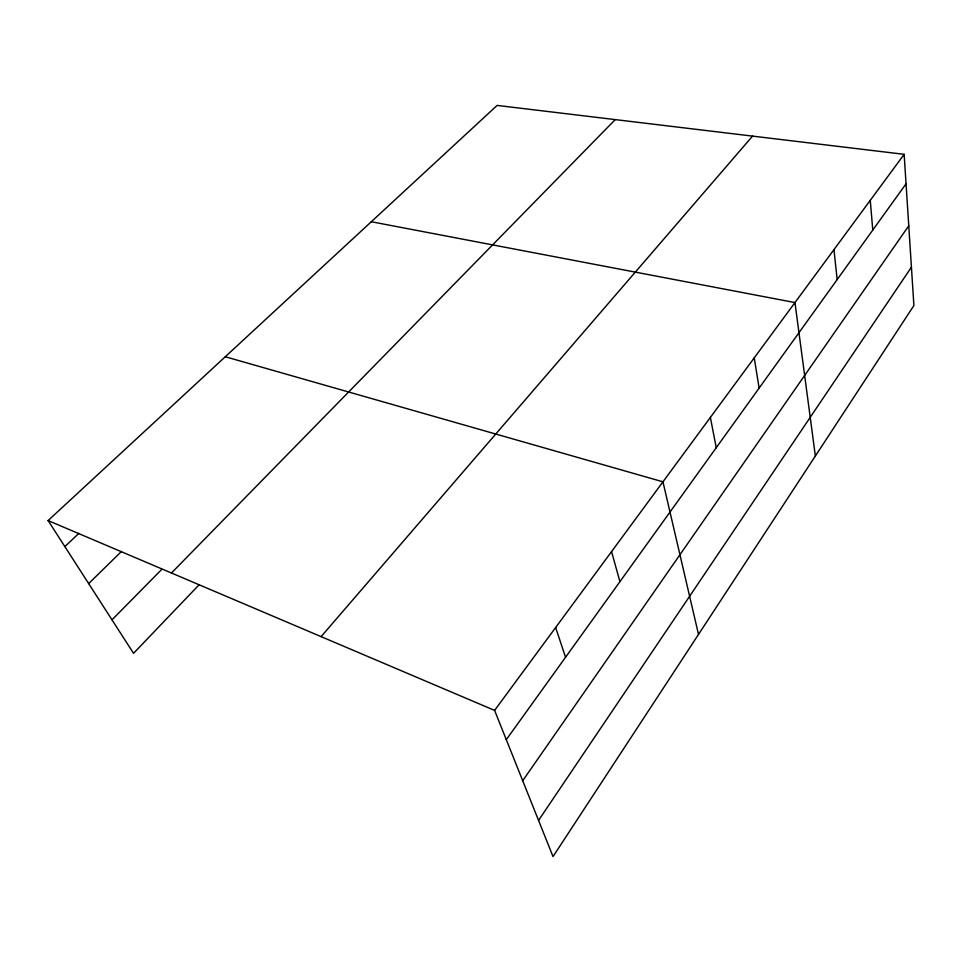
<?xml version="1.0" encoding="UTF-8"?>
<svg xmlns="http://www.w3.org/2000/svg" width="962" height="962" viewBox="0 0 962 962"><rect width="100%" height="100%" fill="white"/><g stroke="black" fill="none" stroke-linecap="round" stroke-linejoin="round"><path stroke-width="1.44" d="M538.552 820.406L911.423 267.171M522.703 780.723L908.753 225.817M506.289 739.67L906.048 183.802M904.148 154.329L913.9 305.531L553.018 856.589L494.6 710.401L904.148 154.329L497.126 105.411L48.1 520.562L133.55 653.33L198.978 584.92M321.104 636.64L752.561 136.111M171.452 573.015L615.235 119.601M111.989 619.841L161.796 569.348M88.672 583.597L121.465 551.442M64.863 546.608L78.896 533.321M371.308 221.741L794.961 302.573L815.355 456.012M225.288 356.746L662.95 481.806L698.508 634.439M48.1 520.562L494.6 710.401M555.639 627.513L565.548 657.274M611.555 551.599L619.925 581.661M710.377 417.436L716.257 447.703M754.244 357.864L759.126 388.095M833.958 249.627L837.168 279.581M870.261 200.336L872.774 230.062"/></g></svg>
